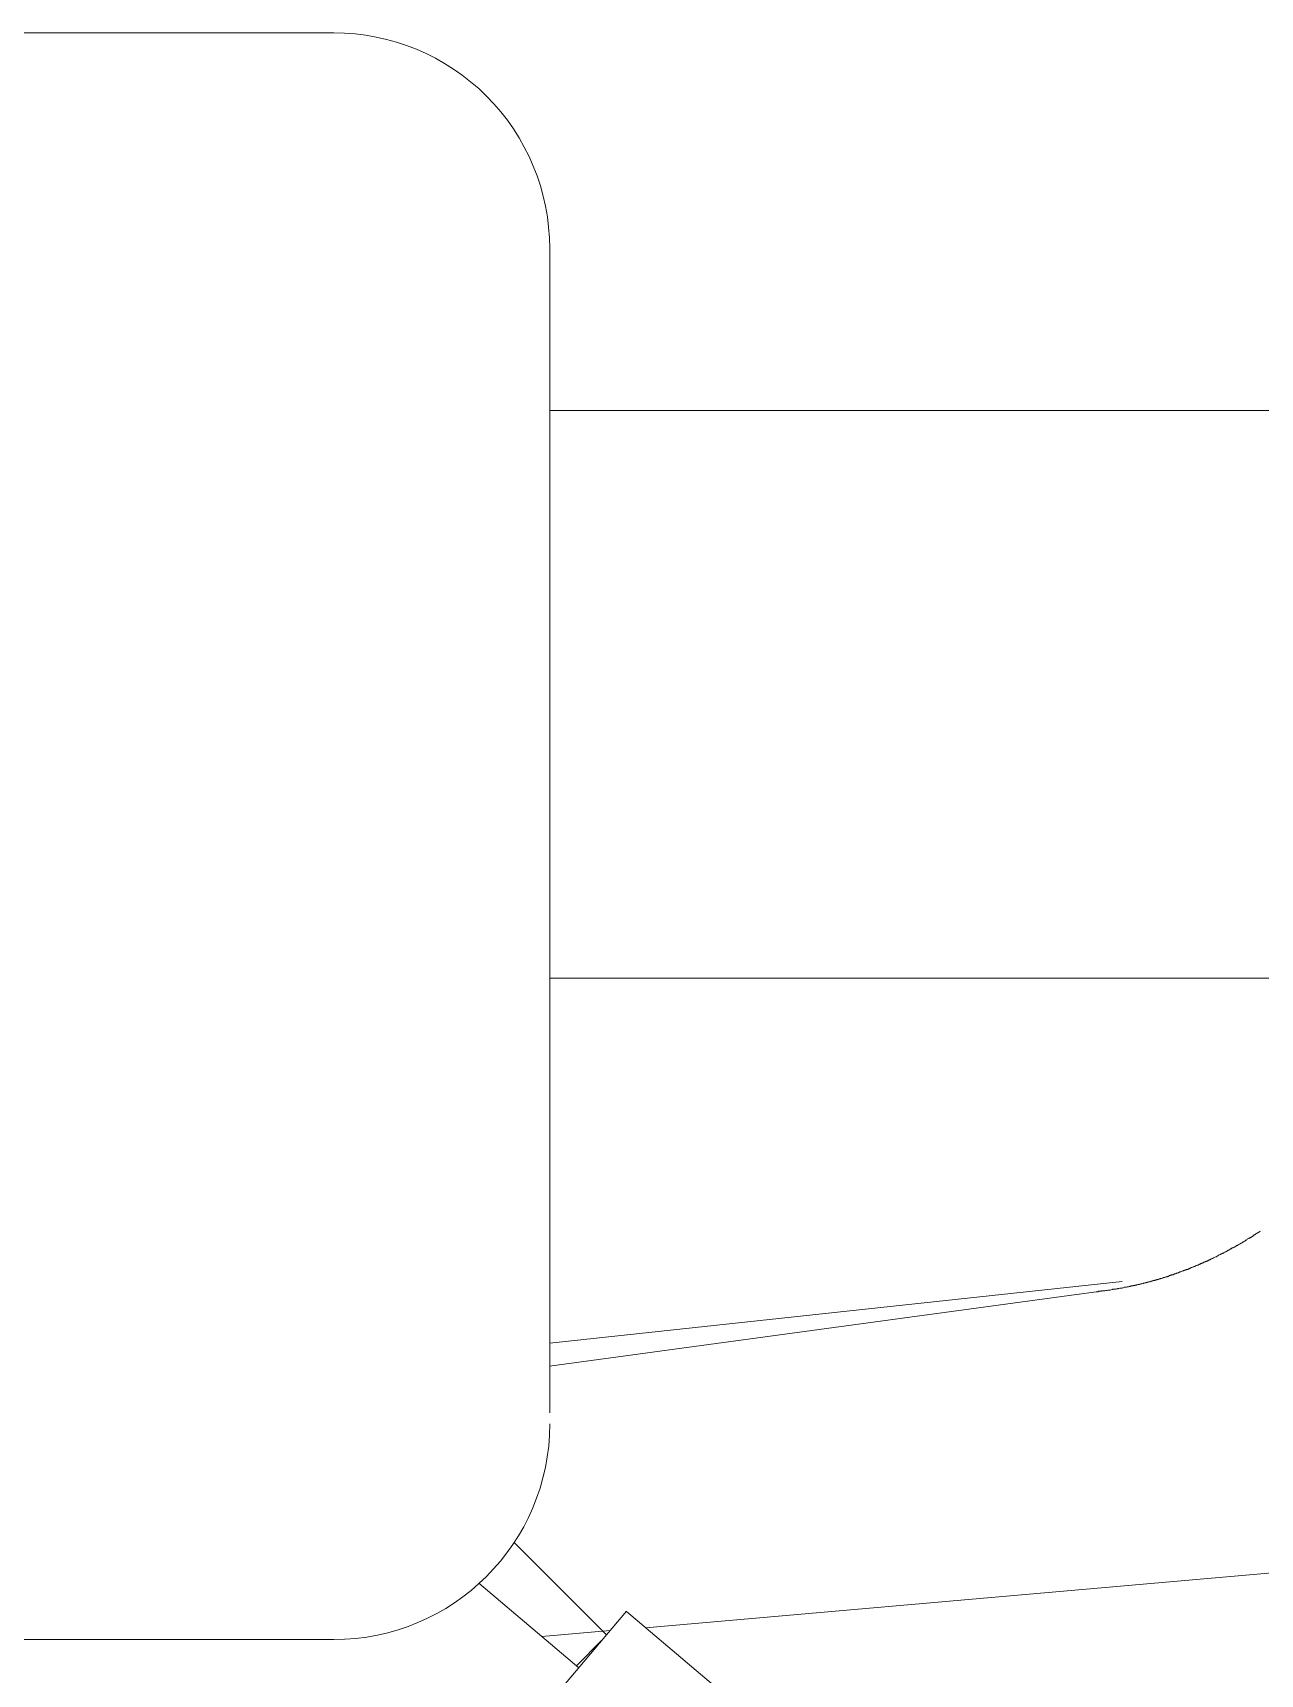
# Model space of a CAD drawing. Header units: millimetres. Extents: x 5194 to 16594, y 329 to 7592.
# Drawn here: x 11515.8 to 11623.9, y 3465.9 to 3610.5 of the extents above; entities that cross this region are included whole.
import ezdxf

# ---------------------------------------------------------------- set-up
doc = ezdxf.new("R2010")
doc.units = ezdxf.units.MM
doc.header["$MEASUREMENT"] = 0
doc.layers.add('PDF_Geometry', color=7, linetype='Continuous', true_color=0x231f20)

msp = doc.modelspace()

# ---------------------------------------------------------------- linework, layer by layer
at = {"layer": 'PDF_Geometry', "color": 0, "lineweight": 9}
for p, q in [((11542.3, 3610.45), (11439.8, 3610.45)), ((11561.32, 3591.44), (11561.32, 3488.91)), ((11561.32, 3488.91), (11561.32, 3591.44)), ((11643.04, 3577.18), (11561.32, 3577.18)), ((11561.32, 3577.18), (11642.54, 3577.17)), ((11561.33, 3527.18), (11639.9, 3527.18)), ((11639.9, 3527.18), (11561.33, 3527.18)), ((11623.29, 3504.5), (11623.27, 3504.48)), ((11623.31, 3504.52), (11623.29, 3504.5)), ((11623.33, 3504.54), (11623.31, 3504.52)), ((11623.38, 3504.57), (11623.33, 3504.54)), ((11623.42, 3504.59), (11623.38, 3504.57)), ((11623.45, 3504.61), (11623.42, 3504.59)), ((11623.47, 3504.63), (11623.45, 3504.61)), ((11623.51, 3504.66), (11623.47, 3504.63)), ((11623.56, 3504.68), (11623.51, 3504.66)), ((11623.6, 3504.7), (11623.56, 3504.7)), ((11623.56, 3504.7), (11623.56, 3504.68)), ((11623.65, 3504.75), (11623.6, 3504.7)), ((11623.67, 3504.75), (11623.65, 3504.75)), ((11623.74, 3504.79), (11623.67, 3504.75)), ((11623.78, 3504.81), (11623.74, 3504.79)), ((11623.83, 3504.84), (11623.78, 3504.81)), ((11623.85, 3504.86), (11623.83, 3504.84)), ((11623.87, 3504.88), (11623.85, 3504.86)), ((11623.92, 3504.9), (11623.87, 3504.88)), ((11620.75, 3503.04), (11620.7, 3503.01)), ((11620.79, 3503.04), (11620.75, 3503.04)), ((11620.86, 3503.08), (11620.79, 3503.06)), ((11620.79, 3503.06), (11620.79, 3503.04)), ((11620.88, 3503.1), (11620.86, 3503.08)), ((11620.93, 3503.1), (11620.88, 3503.1)), ((11620.95, 3503.15), (11620.93, 3503.1)), ((11620.97, 3503.15), (11620.95, 3503.15)), ((11621.02, 3503.17), (11620.97, 3503.15)), ((11621.06, 3503.19), (11621.02, 3503.17)), ((11621.08, 3503.22), (11621.06, 3503.19)), ((11621.11, 3503.22), (11621.08, 3503.22)), ((11621.15, 3503.24), (11621.11, 3503.22)), ((11621.2, 3503.28), (11621.15, 3503.24)), ((11621.24, 3503.28), (11621.2, 3503.28)), ((11621.26, 3503.31), (11621.24, 3503.28)), ((11621.29, 3503.33), (11621.26, 3503.31)), ((11621.33, 3503.33), (11621.29, 3503.33)), ((11621.38, 3503.35), (11621.33, 3503.33)), ((11621.4, 3503.4), (11621.38, 3503.37)), ((11621.38, 3503.37), (11621.38, 3503.35)), ((11621.44, 3503.42), (11621.4, 3503.4)), ((11621.49, 3503.42), (11621.44, 3503.42)), ((11621.51, 3503.44), (11621.49, 3503.42)), ((11621.53, 3503.46), (11621.51, 3503.44)), ((11621.58, 3503.46), (11621.53, 3503.46)), ((11621.62, 3503.49), (11621.58, 3503.46)), ((11621.65, 3503.53), (11621.62, 3503.49)), ((11621.67, 3503.53), (11621.65, 3503.53)), ((11621.71, 3503.55), (11621.67, 3503.53)), ((11621.76, 3503.58), (11621.71, 3503.55)), ((11621.8, 3503.6), (11621.76, 3503.58)), ((11621.85, 3503.64), (11621.8, 3503.62)), ((11621.8, 3503.62), (11621.8, 3503.6)), ((11621.89, 3503.64), (11621.85, 3503.64)), ((11621.94, 3503.67), (11621.89, 3503.64)), ((11621.96, 3503.69), (11621.94, 3503.67)), ((11621.98, 3503.71), (11621.96, 3503.69)), ((11622.03, 3503.73), (11621.98, 3503.71)), ((11622.05, 3503.76), (11622.03, 3503.73)), ((11622.07, 3503.76), (11622.05, 3503.76)), ((11622.12, 3503.78), (11622.07, 3503.76)), ((11622.16, 3503.82), (11622.12, 3503.78)), ((11622.19, 3503.82), (11622.16, 3503.82)), ((11622.21, 3503.85), (11622.19, 3503.82)), ((11622.25, 3503.85), (11622.21, 3503.85)), ((11622.3, 3503.87), (11622.25, 3503.85)), ((11622.32, 3503.91), (11622.3, 3503.87)), ((11622.34, 3503.91), (11622.32, 3503.91)), ((11622.37, 3503.94), (11622.34, 3503.91)), ((11622.41, 3503.96), (11622.37, 3503.94)), ((11622.46, 3503.96), (11622.41, 3503.96)), ((11622.5, 3504.03), (11622.46, 3504)), ((11622.46, 3504), (11622.46, 3503.96)), ((11622.55, 3504.03), (11622.5, 3504.03)), ((11622.57, 3504.05), (11622.55, 3504.03)), ((11622.77, 3504.18), (11622.73, 3504.16)), ((11622.79, 3504.21), (11622.77, 3504.18)), ((11622.82, 3504.21), (11622.79, 3504.21)), ((11622.86, 3504.25), (11622.82, 3504.21)), ((11622.91, 3504.25), (11622.86, 3504.25)), ((11622.93, 3504.27), (11622.91, 3504.25)), ((11622.95, 3504.3), (11622.93, 3504.27)), ((11623, 3504.32), (11622.95, 3504.3)), ((11623.04, 3504.34), (11623, 3504.32)), ((11623.06, 3504.34), (11623.04, 3504.34)), ((11623.09, 3504.36), (11623.06, 3504.34)), ((11617.64, 3501.6), (11617.6, 3501.58)), ((11617.71, 3501.62), (11617.64, 3501.62)), ((11617.64, 3501.62), (11617.64, 3501.6)), ((11617.76, 3501.64), (11617.71, 3501.64)), ((11617.71, 3501.64), (11617.71, 3501.62)), ((11617.8, 3501.67), (11617.76, 3501.64)), ((11617.82, 3501.69), (11617.8, 3501.67)), ((11617.89, 3501.69), (11617.82, 3501.69)), ((11617.94, 3501.73), (11617.89, 3501.71)), ((11617.89, 3501.71), (11617.89, 3501.69)), ((11617.98, 3501.73), (11617.94, 3501.73)), ((11618, 3501.76), (11617.98, 3501.73)), ((11618.03, 3501.76), (11618, 3501.76)), ((11618.07, 3501.78), (11618.03, 3501.76)), ((11618.12, 3501.8), (11618.07, 3501.78)), ((11618.16, 3501.8), (11618.12, 3501.8)), ((11618.18, 3501.82), (11618.16, 3501.8)), ((11618.21, 3501.85), (11618.18, 3501.82)), ((11618.25, 3501.87), (11618.21, 3501.85)), ((11618.29, 3501.87), (11618.25, 3501.87)), ((11618.34, 3501.89), (11618.29, 3501.87)), ((11618.36, 3501.91), (11618.34, 3501.89)), ((11618.38, 3501.91), (11618.36, 3501.91)), ((11618.43, 3501.91), (11618.38, 3501.91)), ((11618.47, 3501.94), (11618.43, 3501.91)), ((11618.52, 3501.96), (11618.47, 3501.94)), ((11618.54, 3501.98), (11618.52, 3501.96)), ((11618.56, 3501.98), (11618.54, 3501.98)), ((11618.59, 3502), (11618.56, 3501.98)), ((11618.63, 3502), (11618.59, 3502)), ((11618.65, 3502.03), (11618.63, 3502)), ((11618.68, 3502.05), (11618.65, 3502.03)), ((11618.72, 3502.05), (11618.68, 3502.05)), ((11618.77, 3502.07), (11618.72, 3502.05)), ((11618.81, 3502.09), (11618.77, 3502.07)), ((11618.86, 3502.11), (11618.81, 3502.11)), ((11618.81, 3502.11), (11618.81, 3502.09)), ((11618.9, 3502.14), (11618.86, 3502.11)), ((11618.92, 3502.16), (11618.9, 3502.14)), ((11618.99, 3502.16), (11618.92, 3502.16)), ((11619.04, 3502.2), (11618.99, 3502.18)), ((11618.99, 3502.18), (11618.99, 3502.16)), ((11619.08, 3502.23), (11619.04, 3502.2)), ((11619.1, 3502.23), (11619.08, 3502.23)), ((11619.13, 3502.23), (11619.1, 3502.23)), ((11619.17, 3502.25), (11619.13, 3502.23)), ((11619.22, 3502.27), (11619.17, 3502.25)), ((11619.26, 3502.29), (11619.22, 3502.27)), ((11619.28, 3502.29), (11619.26, 3502.29)), ((11619.31, 3502.32), (11619.28, 3502.29)), ((11619.35, 3502.34), (11619.31, 3502.32)), ((11619.4, 3502.34), (11619.35, 3502.34)), ((11619.44, 3502.36), (11619.4, 3502.34)), ((11619.46, 3502.38), (11619.44, 3502.36)), ((11619.49, 3502.41), (11619.46, 3502.38)), ((11619.51, 3502.41), (11619.49, 3502.41)), ((11619.55, 3502.43), (11619.51, 3502.41)), ((11619.58, 3502.45), (11619.55, 3502.43)), ((11620.05, 3502.65), (11620, 3502.65)), ((11620.09, 3502.68), (11620.05, 3502.65)), ((11620.14, 3502.72), (11620.09, 3502.7)), ((11620.09, 3502.7), (11620.09, 3502.68)), ((11620.18, 3502.72), (11620.14, 3502.72)), ((11620.45, 3502.88), (11620.41, 3502.86)), ((11620.48, 3502.9), (11620.45, 3502.88)), ((11620.5, 3502.9), (11620.48, 3502.9)), ((11620.54, 3502.92), (11620.5, 3502.9)), ((11620.57, 3502.92), (11620.54, 3502.92)), ((11620.61, 3502.95), (11620.57, 3502.92)), ((11620.66, 3502.97), (11620.61, 3502.95)), ((11620.68, 3502.99), (11620.66, 3502.97)), ((11620.7, 3503.01), (11620.68, 3502.99)), ((11611.75, 3500.46), (11561.33, 3495.02)), ((11612.88, 3500.14), (11612.85, 3500.11)), ((11612.9, 3500.14), (11612.88, 3500.14)), ((11612.94, 3500.14), (11612.9, 3500.14)), ((11612.97, 3500.14), (11612.94, 3500.14)), ((11613.01, 3500.16), (11612.97, 3500.14)), ((11613.03, 3500.16), (11613.01, 3500.16)), ((11613.06, 3500.18), (11613.03, 3500.16)), ((11613.1, 3500.18), (11613.06, 3500.18)), ((11613.14, 3500.2), (11613.1, 3500.18)), ((11613.19, 3500.2), (11613.14, 3500.2)), ((11613.21, 3500.2), (11613.19, 3500.2)), ((11613.26, 3500.2), (11613.21, 3500.2)), ((11613.28, 3500.23), (11613.26, 3500.2)), ((11613.32, 3500.23), (11613.28, 3500.23)), ((11613.37, 3500.25), (11613.32, 3500.23)), ((11613.41, 3500.25), (11613.37, 3500.25)), ((11613.44, 3500.27), (11613.41, 3500.25)), ((11613.46, 3500.27), (11613.44, 3500.27)), ((11613.5, 3500.27), (11613.46, 3500.27)), ((11613.55, 3500.29), (11613.5, 3500.27)), ((11613.59, 3500.29), (11613.55, 3500.29)), ((11613.62, 3500.32), (11613.59, 3500.29)), ((11613.66, 3500.32), (11613.62, 3500.32)), ((11613.68, 3500.32), (11613.66, 3500.32)), ((11613.73, 3500.34), (11613.68, 3500.32)), ((11613.77, 3500.34), (11613.73, 3500.34)), ((11613.82, 3500.36), (11613.77, 3500.34)), ((11613.84, 3500.36), (11613.82, 3500.36)), ((11613.86, 3500.38), (11613.84, 3500.36)), ((11613.91, 3500.38), (11613.86, 3500.38)), ((11613.93, 3500.38), (11613.91, 3500.38)), ((11613.98, 3500.41), (11613.93, 3500.38)), ((11614, 3500.41), (11613.98, 3500.41)), ((11614.07, 3500.43), (11614, 3500.41)), ((11614.09, 3500.43), (11614.07, 3500.43)), ((11614.11, 3500.43), (11614.09, 3500.43)), ((11614.16, 3500.45), (11614.11, 3500.43)), ((11614.2, 3500.45), (11614.16, 3500.45)), ((11614.25, 3500.47), (11614.2, 3500.45)), ((11614.29, 3500.5), (11614.25, 3500.47)), ((11614.34, 3500.5), (11614.29, 3500.5)), ((11614.38, 3500.5), (11614.34, 3500.5)), ((11614.43, 3500.52), (11614.38, 3500.5)), ((11614.49, 3500.54), (11614.43, 3500.54)), ((11614.43, 3500.54), (11614.43, 3500.52)), ((11614.52, 3500.56), (11614.49, 3500.54)), ((11614.56, 3500.56), (11614.52, 3500.56)), ((11614.58, 3500.56), (11614.56, 3500.56)), ((11614.61, 3500.59), (11614.58, 3500.56)), ((11614.67, 3500.59), (11614.61, 3500.59)), ((11614.7, 3500.59), (11614.67, 3500.59)), ((11614.74, 3500.61), (11614.7, 3500.59)), ((11614.79, 3500.61), (11614.74, 3500.61)), ((11614.83, 3500.63), (11614.79, 3500.61)), ((11614.85, 3500.63), (11614.83, 3500.63)), ((11614.9, 3500.65), (11614.85, 3500.63)), ((11614.94, 3500.65), (11614.9, 3500.65)), ((11614.99, 3500.68), (11614.94, 3500.65)), ((11615.01, 3500.7), (11614.99, 3500.68)), ((11615.03, 3500.7), (11615.01, 3500.7)), ((11615.08, 3500.7), (11615.03, 3500.7)), ((11615.12, 3500.72), (11615.08, 3500.7)), ((11615.17, 3500.74), (11615.12, 3500.72)), ((11615.19, 3500.74), (11615.17, 3500.74)), ((11615.21, 3500.74), (11615.19, 3500.74)), ((11615.26, 3500.77), (11615.21, 3500.74)), ((11615.3, 3500.77), (11615.26, 3500.77)), ((11615.35, 3500.79), (11615.3, 3500.77)), ((11615.42, 3500.81), (11615.35, 3500.81)), ((11615.35, 3500.81), (11615.35, 3500.79)), ((11615.44, 3500.81), (11615.42, 3500.81)), ((11615.48, 3500.83), (11615.44, 3500.81)), ((11615.53, 3500.86), (11615.48, 3500.83)), ((11615.57, 3500.86), (11615.53, 3500.86)), ((11615.6, 3500.88), (11615.57, 3500.86)), ((11615.62, 3500.88), (11615.6, 3500.88)), ((11615.66, 3500.88), (11615.62, 3500.88)), ((11615.71, 3500.9), (11615.66, 3500.88)), ((11615.75, 3500.92), (11615.71, 3500.9)), ((11615.78, 3500.92), (11615.75, 3500.92)), ((11615.82, 3500.95), (11615.78, 3500.92)), ((11615.87, 3500.97), (11615.82, 3500.95)), ((11615.91, 3500.99), (11615.87, 3500.97)), ((11615.93, 3500.99), (11615.91, 3500.99)), ((11615.98, 3500.99), (11615.93, 3500.99)), ((11616, 3501.01), (11615.98, 3500.99)), ((11616.05, 3501.01), (11616, 3501.01)), ((11616.09, 3501.04), (11616.05, 3501.01)), ((11616.11, 3501.04), (11616.09, 3501.04)), ((11616.16, 3501.06), (11616.11, 3501.04)), ((11616.18, 3501.06), (11616.16, 3501.06)), ((11616.23, 3501.06), (11616.18, 3501.06)), ((11616.27, 3501.08), (11616.23, 3501.06)), ((11616.32, 3501.1), (11616.27, 3501.08)), ((11616.34, 3501.13), (11616.32, 3501.1)), ((11616.36, 3501.13), (11616.34, 3501.13)), ((11616.41, 3501.13), (11616.36, 3501.13)), ((11616.45, 3501.15), (11616.41, 3501.13)), ((11616.5, 3501.17), (11616.45, 3501.15)), ((11616.52, 3501.19), (11616.5, 3501.17)), ((11616.54, 3501.19), (11616.52, 3501.19)), ((11616.59, 3501.19), (11616.54, 3501.19)), ((11616.63, 3501.22), (11616.59, 3501.19)), ((11616.68, 3501.24), (11616.63, 3501.22)), ((11616.7, 3501.24), (11616.68, 3501.24)), ((11616.74, 3501.26), (11616.7, 3501.24)), ((11616.79, 3501.28), (11616.74, 3501.26)), ((11616.83, 3501.31), (11616.79, 3501.28)), ((11616.86, 3501.31), (11616.83, 3501.31)), ((11616.88, 3501.31), (11616.86, 3501.31)), ((11616.92, 3501.33), (11616.88, 3501.31)), ((11616.97, 3501.35), (11616.92, 3501.33)), ((11617.01, 3501.37), (11616.97, 3501.35)), ((11617.04, 3501.37), (11617.01, 3501.37)), ((11617.06, 3501.37), (11617.04, 3501.37)), ((11617.1, 3501.4), (11617.06, 3501.37)), ((11617.15, 3501.42), (11617.1, 3501.4)), ((11617.19, 3501.42), (11617.15, 3501.42)), ((11617.22, 3501.44), (11617.19, 3501.42)), ((11617.24, 3501.46), (11617.22, 3501.44)), ((11617.28, 3501.46), (11617.24, 3501.46)), ((11617.33, 3501.49), (11617.28, 3501.46)), ((11617.37, 3501.49), (11617.33, 3501.49)), ((11617.4, 3501.51), (11617.37, 3501.49)), ((11617.42, 3501.51), (11617.4, 3501.51)), ((11617.46, 3501.53), (11617.42, 3501.51)), ((11617.51, 3501.53), (11617.46, 3501.53)), ((11617.55, 3501.55), (11617.51, 3501.53)), ((11617.58, 3501.55), (11617.55, 3501.55)), ((11617.6, 3501.58), (11617.58, 3501.55)), ((11609.46, 3499.56), (11561.31, 3493)), ((11609.5, 3499.57), (11609.46, 3499.57)), ((11609.55, 3499.57), (11609.5, 3499.57)), ((11609.57, 3499.57), (11609.55, 3499.57)), ((11609.59, 3499.57), (11609.57, 3499.57)), ((11609.61, 3499.57), (11609.59, 3499.57)), ((11609.64, 3499.6), (11609.61, 3499.57)), ((11609.68, 3499.6), (11609.64, 3499.6)), ((11609.73, 3499.6), (11609.68, 3499.6)), ((11609.75, 3499.6), (11609.73, 3499.6)), ((11609.77, 3499.62), (11609.75, 3499.6)), ((11609.79, 3499.62), (11609.77, 3499.62)), ((11609.82, 3499.62), (11609.79, 3499.62)), ((11609.84, 3499.62), (11609.82, 3499.62)), ((11609.86, 3499.62), (11609.84, 3499.62)), ((11609.91, 3499.62), (11609.86, 3499.62)), ((11609.93, 3499.64), (11609.91, 3499.64)), ((11609.91, 3499.64), (11609.91, 3499.62)), ((11609.95, 3499.64), (11609.93, 3499.64)), ((11610.9, 3499.75), (11610.87, 3499.75)), ((11610.92, 3499.78), (11610.9, 3499.75)), ((11610.96, 3499.78), (11610.92, 3499.78)), ((11611.01, 3499.78), (11610.96, 3499.78)), ((11611.05, 3499.78), (11611.01, 3499.78)), ((11611.08, 3499.78), (11611.05, 3499.78)), ((11611.1, 3499.8), (11611.08, 3499.78)), ((11611.17, 3499.8), (11611.1, 3499.8)), ((11611.19, 3499.8), (11611.17, 3499.8)), ((11611.23, 3499.82), (11611.19, 3499.8)), ((11611.26, 3499.82), (11611.23, 3499.82)), ((11611.3, 3499.82), (11611.26, 3499.82)), ((11611.35, 3499.82), (11611.3, 3499.82)), ((11611.39, 3499.84), (11611.35, 3499.82)), ((11611.44, 3499.84), (11611.39, 3499.84)), ((11611.46, 3499.84), (11611.44, 3499.84)), ((11611.53, 3499.87), (11611.46, 3499.84)), ((11611.57, 3499.87), (11611.53, 3499.87)), ((11611.59, 3499.89), (11611.57, 3499.87)), ((11611.62, 3499.89), (11611.59, 3499.89)), ((11611.66, 3499.89), (11611.62, 3499.89)), ((11611.71, 3499.89), (11611.66, 3499.89)), ((11611.75, 3499.89), (11611.71, 3499.89)), ((11611.8, 3499.91), (11611.75, 3499.89)), ((11611.82, 3499.91), (11611.8, 3499.91)), ((11611.89, 3499.93), (11611.82, 3499.91)), ((11611.95, 3499.96), (11611.89, 3499.93)), ((11611.98, 3499.96), (11611.95, 3499.96)), ((11612.36, 3500.02), (11612.31, 3500)), ((11612.4, 3500.02), (11612.36, 3500.02)), ((11612.45, 3500.05), (11612.4, 3500.02)), ((11612.49, 3500.05), (11612.45, 3500.05)), ((11612.52, 3500.07), (11612.49, 3500.05)), ((11612.54, 3500.07), (11612.52, 3500.07)), ((11612.58, 3500.07), (11612.54, 3500.07)), ((11612.63, 3500.07), (11612.58, 3500.07)), ((11612.67, 3500.09), (11612.63, 3500.07)), ((11612.7, 3500.09), (11612.67, 3500.09)), ((11612.72, 3500.11), (11612.7, 3500.09)), ((11612.76, 3500.11), (11612.72, 3500.11)), ((11612.81, 3500.11), (11612.76, 3500.11)), ((11612.85, 3500.11), (11612.81, 3500.11)), ((11669.07, 3478.68), (11569.76, 3469.97)), ((11566.33, 3469.34), (11558.17, 3477.51)), ((11555.08, 3473.89), (11563.88, 3466.44)), ((11568.09, 3471.42), (11542.83, 3441.62)), ((11568.09, 3471.4), (11587.16, 3455.25)), ((11439.83, 3468.94), (11542.31, 3468.94)), ((11566.64, 3469.72), (11560.63, 3469.2)), ((11565.89, 3468.84), (11563.69, 3466.61))]:
    msp.add_line(p, q, dxfattribs=at)
for centre, major_axis, start_param, end_param in [((11542.31, 3591.44), (13.44, 13.44), 5.49802, 7.068946), ((11610.03, 3501.16), (1.08, 1.08), 3.991715, 4.232962), ((11542.32, 3487.94), (13.44, 13.44), 3.926322, 5.496568)]:
    msp.add_ellipse(centre, major_axis=major_axis, ratio=1, start_param=start_param, end_param=end_param, dxfattribs=at)
for points in [[(11623.27, 3504.48), (11623.2, 3504.41), (11623.18, 3504.43), (11623.09, 3504.36)], [(11622.73, 3504.16), (11622.66, 3504.07), (11622.61, 3504.12), (11622.57, 3504.05)], [(11620, 3502.65), (11619.87, 3502.59), (11619.71, 3502.5), (11619.58, 3502.45)], [(11620.41, 3502.86), (11620.36, 3502.81), (11620.25, 3502.81), (11620.18, 3502.72)], [(11610.13, 3499.64), (11610.06, 3499.64), (11610.02, 3499.64), (11609.95, 3499.64)], [(11610.87, 3499.75), (11610.67, 3499.71), (11610.72, 3499.71), (11610.49, 3499.71)], [(11612.31, 3500), (11612.09, 3500.02), (11612.16, 3499.93), (11611.98, 3499.96)]]:
    msp.add_open_spline(points, degree=3, dxfattribs=at)

doc.saveas('drawing.dxf')
